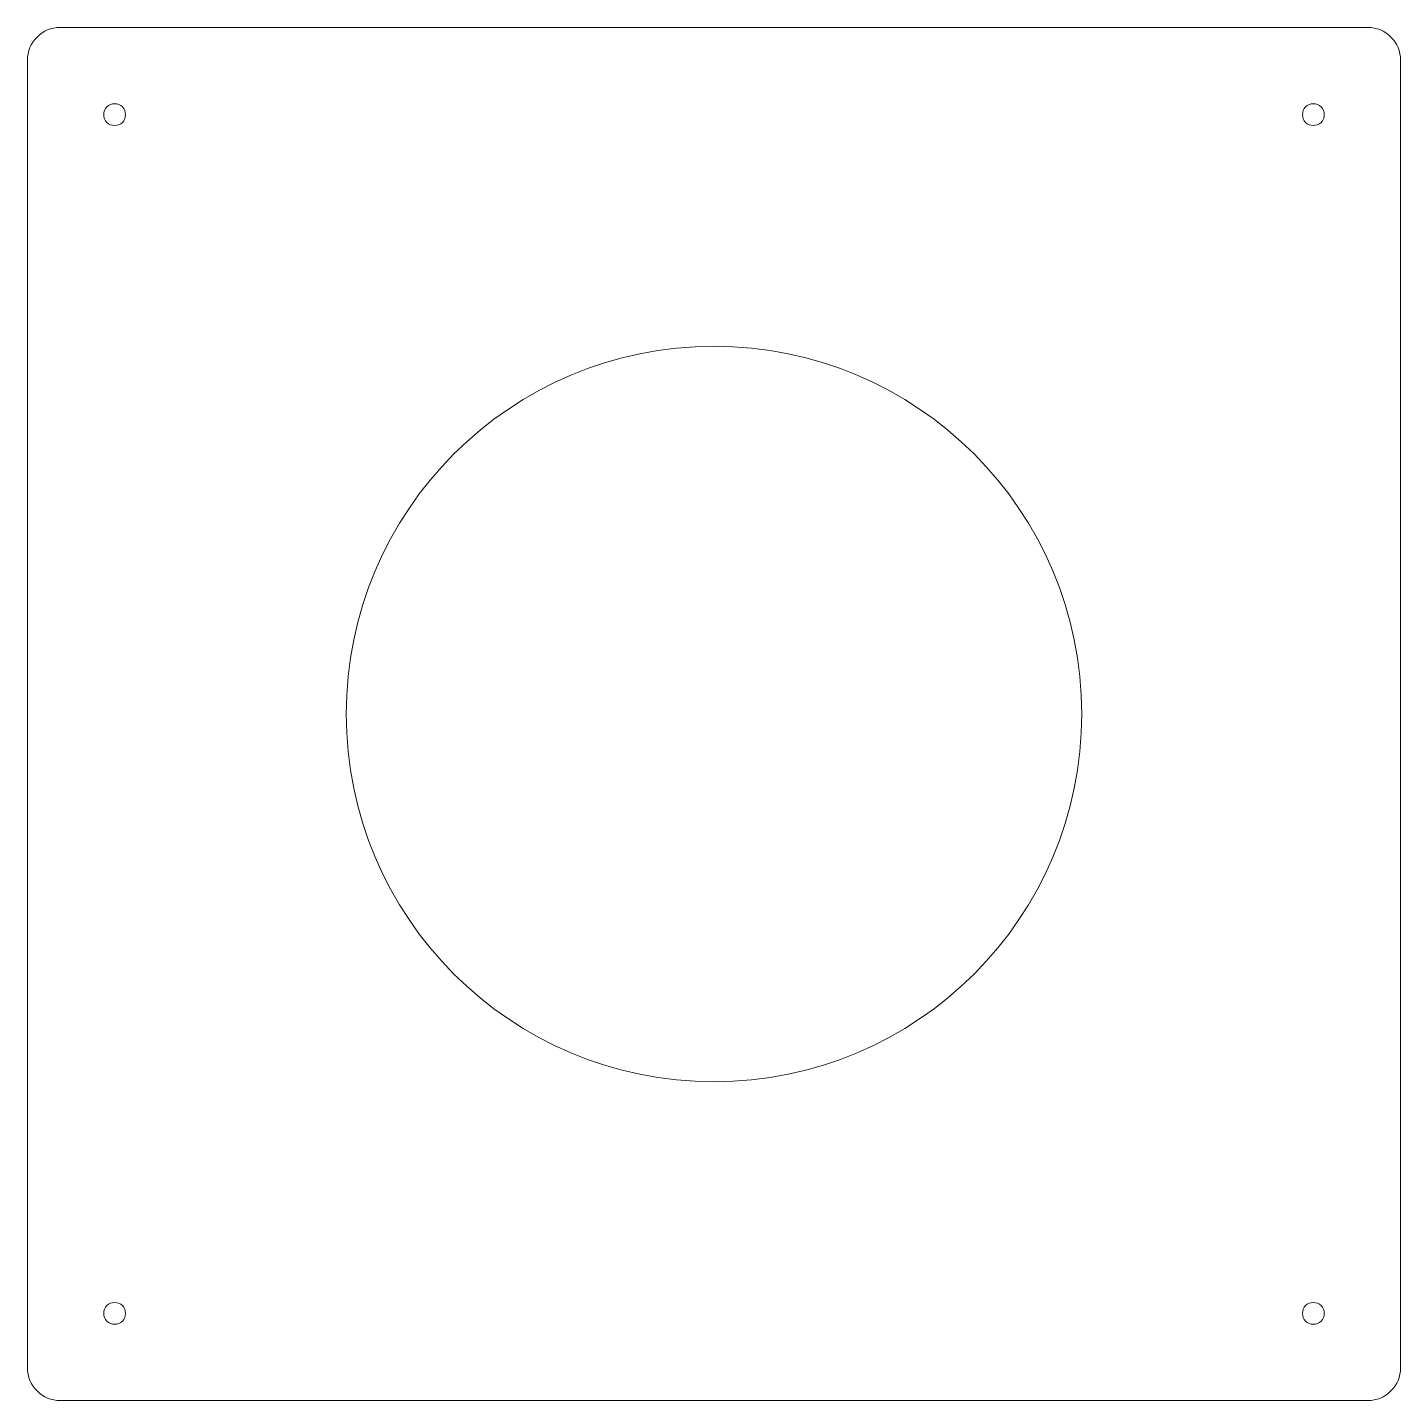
# Model space of a CAD drawing. Extents: x -126 to 126, y -126 to 126.
import ezdxf

# ---------------------------------------------------------------- set-up
doc = ezdxf.new("R2010")
doc.units = 0
doc.layers.get('0').update_dxf_attribs({"linetype": 'CONTINUOUS', "lineweight": 5, "true_color": 0xffffff})

# ---------------------------------------------------------------- blocks, each defined once
blk = doc.blocks.new('CUT_CS001')
blk.add_lwpolyline([(120, 126, -0.414214), (126, 120), (126, -120, -0.414214), (120, -126), (-120, -126, -0.414214), (-126, -120), (-126, 120, -0.414214), (-120, 126)], format="xyb", close=True)
at = {"color": 0}
for centre, radius in [((-110, 110), 2), ((110, 110), 2), ((0, 0), 67.5), ((-110, -110), 2), ((110, -110), 2)]:
    blk.add_circle(centre, radius, dxfattribs=at)

msp = doc.modelspace()

# ---------------------------------------------------------------- block references
msp.add_blockref('CUT_CS001', (0, 0))

doc.saveas('drawing.dxf')
